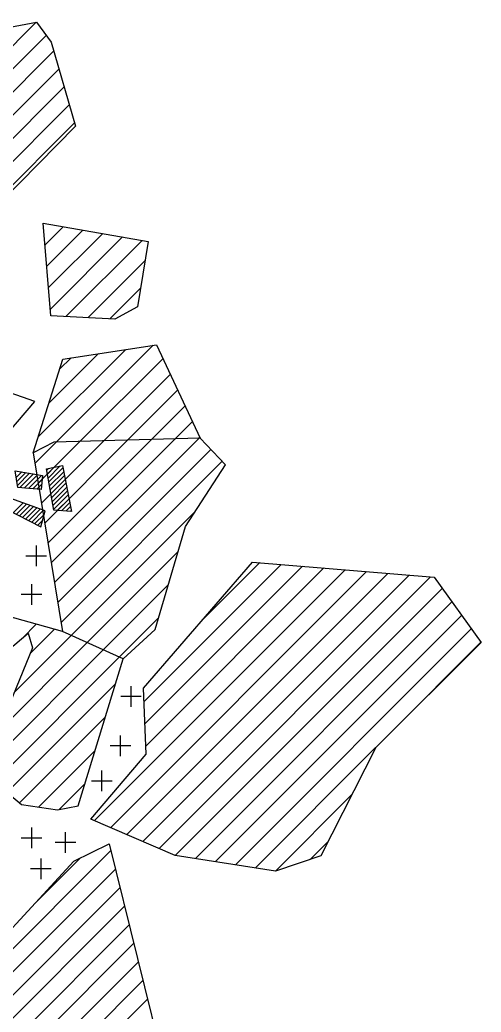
# Model space of a CAD drawing. Header units: metres. Extents: x -431 to -329, y -1728 to -1421.
# Drawn here: x -364.2 to -328.9, y -1552.2 to -1476.4 of the extents above; entities that cross this region are included whole.
import ezdxf

# ---------------------------------------------------------------- set-up
doc = ezdxf.new("R2010")
doc.units = ezdxf.units.M
doc.header["$LTSCALE"] = 25
doc.header["$MEASUREMENT"] = 0
doc.layers.get('0').update_dxf_attribs({"linetype": 'CONTINUOUS'})
for name, color, linetype in [('FEUER', 1, 'CONTINUOUS'), ('KNOCHEN', 2, 'CONTINUOUS'), ('KNOCHENSCHRAFF', 2, 'CONTINUOUS'), ('STEINE', 4, 'CONTINUOUS')]:
    doc.layers.add(name, color=color, linetype=linetype)

# ---------------------------------------------------------------- blocks, each defined once
blk = doc.blocks.new('*X2')
at = {"color": 0}
for p, q in [((-362.133, -1510.828), (-362.007, -1510.702)), ((-362.081, -1511.129), (-361.562, -1510.611)), ((-362.028, -1511.43), (-361.117, -1510.52)), ((-361.976, -1511.731), (-360.895, -1510.651)), ((-364.459, -1511.387), (-364.037, -1510.964)), ((-364.411, -1511.692), (-363.736, -1511.017)), ((-364.364, -1511.998), (-363.435, -1511.069)), ((-364.175, -1512.163), (-363.133, -1511.121)), ((-363.85, -1512.192), (-362.832, -1511.174)), ((-363.526, -1512.221), (-362.531, -1511.226)), ((-361.923, -1512.032), (-360.836, -1510.945)), ((-361.871, -1512.333), (-360.777, -1511.24)), ((-363.201, -1512.249), (-362.485, -1511.534)), ((-362.876, -1512.278), (-362.524, -1511.926)), ((-361.818, -1512.634), (-360.719, -1511.535)), ((-361.765, -1512.935), (-360.66, -1511.829)), ((-361.713, -1513.236), (-360.601, -1512.124)), ((-361.66, -1513.537), (-360.542, -1512.419)), ((-361.608, -1513.838), (-360.483, -1512.713)), ((-364.672, -1514.074), (-363.928, -1513.33)), ((-364.438, -1514.194), (-363.669, -1513.424)), ((-364.205, -1514.314), (-363.409, -1513.518)), ((-363.971, -1514.434), (-363.149, -1513.612)), ((-363.737, -1514.554), (-362.89, -1513.706)), ((-361.322, -1513.906), (-360.424, -1513.008)), ((-360.994, -1513.931), (-360.365, -1513.303)), ((-360.666, -1513.957), (-360.306, -1513.597)), ((-363.504, -1514.673), (-362.63, -1513.8)), ((-363.27, -1514.793), (-362.371, -1513.894)), ((-363.036, -1514.913), (-362.33, -1514.207)), ((-360.337, -1513.982), (-360.247, -1513.892)), ((-362.803, -1515.033), (-362.45, -1514.68))]:
    blk.add_line(p, q, dxfattribs=at)
blk = doc.blocks.new('*X9')
at = {"color": 0}
for p, q in [((-370.042, -1552.678), (-357.229, -1539.865)), ((-362.947, -1543.815), (-359.582, -1540.45)), ((-371.262, -1555.666), (-356.879, -1541.283)), ((-372.482, -1558.654), (-356.529, -1542.701)), ((-372.917, -1560.857), (-356.179, -1544.118)), ((-371.595, -1561.302), (-355.829, -1545.536)), ((-370.272, -1561.747), (-355.479, -1546.954)), ((-368.949, -1562.192), (-355.129, -1548.372)), ((-367.627, -1562.637), (-354.779, -1549.789)), ((-366.377, -1563.155), (-354.429, -1551.207))]:
    blk.add_line(p, q, dxfattribs=at)
blk = doc.blocks.new('*X10')
at = {"color": 0}
for p, q in [((-369.283, -1482.976), (-362.929, -1476.623)), ((-368.921, -1484.382), (-362.175, -1477.636)), ((-368.56, -1485.789), (-361.603, -1478.832)), ((-368.198, -1487.195), (-361.205, -1480.201)), ((-367.837, -1488.601), (-360.807, -1481.571)), ((-367.475, -1490.007), (-360.409, -1482.941)), ((-367.114, -1491.414), (-360.011, -1484.311)), ((-362.398, -1492.001), (-362.375, -1491.978)), ((-362.262, -1493.633), (-360.869, -1492.24)), ((-362.126, -1495.265), (-359.363, -1492.501)), ((-361.99, -1496.896), (-357.857, -1492.763)), ((-361.854, -1498.528), (-356.351, -1493.025)), ((-360.662, -1499.104), (-354.845, -1493.287)), ((-358.986, -1499.196), (-354.615, -1494.825)), ((-357.311, -1499.288), (-354.967, -1496.945)), ((-361.779, -1517.899), (-352.312, -1508.432)), ((-361.529, -1519.416), (-350.492, -1508.379)), ((-363.031, -1510.311), (-361.414, -1508.695)), ((-362.78, -1511.829), (-359.594, -1508.642)), ((-362.53, -1513.346), (-357.773, -1508.59)), ((-362.28, -1514.864), (-355.953, -1508.537)), ((-362.029, -1516.381), (-354.132, -1508.484)), ((-361.279, -1520.934), (-349.585, -1509.24)), ((-361.028, -1522.451), (-348.726, -1510.149)), ((-360.25, -1523.44), (-350.789, -1513.98)), ((-359.034, -1523.992), (-352.105, -1517.063)), ((-354.688, -1528.485), (-344.228, -1518.025)), ((-354.624, -1530.189), (-342.597, -1518.162)), ((-350.181, -1522.21), (-345.86, -1517.889)), ((-358.497, -1537.597), (-339.333, -1518.434)), ((-357.259, -1538.128), (-337.702, -1518.57)), ((-356.022, -1538.658), (-336.07, -1518.707)), ((-354.784, -1539.188), (-334.439, -1518.843)), ((-354.56, -1531.893), (-340.965, -1518.298)), ((-353.547, -1539.719), (-332.807, -1518.979)), ((-357.818, -1524.544), (-352.839, -1519.565)), ((-352.307, -1540.246), (-331.92, -1519.859)), ((-350.776, -1540.484), (-331.18, -1520.887)), ((-356.603, -1525.097), (-353.573, -1522.067)), ((-349.246, -1540.721), (-330.44, -1521.915)), ((-363.993, -1523.649), (-362.928, -1522.583)), ((-364.624, -1527.815), (-360.25, -1523.44)), ((-363.367, -1524.79), (-361.542, -1522.965)), ((-347.716, -1540.959), (-329.7, -1522.943)), ((-365.882, -1530.84), (-359.034, -1523.992)), ((-335.867, -1530.877), (-328.96, -1523.97)), ((-366.291, -1533.017), (-357.818, -1524.544)), ((-366.057, -1534.551), (-356.603, -1525.097)), ((-365.166, -1535.428), (-356.879, -1527.14)), ((-364.198, -1536.227), (-357.659, -1529.689)), ((-362.746, -1536.544), (-358.44, -1532.237)), ((-346.186, -1541.196), (-337.005, -1532.015)), ((-361.169, -1536.734), (-359.221, -1534.786)), ((-344.656, -1541.434), (-338.821, -1535.599)), ((-342.001, -1540.547), (-340.636, -1539.182))]:
    blk.add_line(p, q, dxfattribs=at)
blk = doc.blocks.new('*X11')
at = {"color": 0}
for p, q in [((-362.78, -1508.293), (-356.099, -1501.612)), ((-361.414, -1508.695), (-354.012, -1501.292)), ((-361.966, -1505.711), (-358.186, -1501.931)), ((-361.152, -1503.13), (-360.273, -1502.251)), ((-359.594, -1508.642), (-353.246, -1502.295)), ((-357.773, -1508.59), (-352.683, -1503.499)), ((-355.953, -1508.537), (-352.119, -1504.703)), ((-354.132, -1508.484), (-351.556, -1505.907)), ((-352.312, -1508.432), (-350.992, -1507.112)), ((-350.492, -1508.379), (-350.429, -1508.316))]:
    blk.add_line(p, q, dxfattribs=at)
blk = doc.blocks.new('LB')
at = {"layer": 'FEUER', "const_width": 0.1}
for points in [[(0, 0), (0, -1.6)], [(-0.8, -0.8), (0.8, -0.8)]]:
    blk.add_lwpolyline(points, dxfattribs=at)

msp = doc.modelspace()

# ---------------------------------------------------------------- linework, layer by layer
at = {"layer": 'KNOCHEN'}
for points in [[(-361.6, -1513.885), (-362.15, -1510.731), (-360.929, -1510.481), (-360.228, -1513.99), (-361.6, -1513.885)], [(-364.34, -1512.148), (-364.539, -1510.877), (-362.456, -1511.239), (-362.561, -1512.306), (-364.34, -1512.148)], [(-362.569, -1515.153), (-362.261, -1513.934), (-364.952, -1512.96), (-365.26, -1513.773), (-362.569, -1515.153)]]:
    msp.add_lwpolyline(points, dxfattribs=at)
at = {"layer": 'STEINE'}
for points in [[(-375.99, -1480.395), (-376.591, -1477.038), (-369.625, -1476.448), (-366.323, -1477.271), (-362.915, -1476.62), (-361.801, -1478.148), (-359.939, -1484.559), (-367.026, -1491.756)], [(-361.811, -1499.041), (-362.401, -1491.973), (-354.373, -1493.369), (-355.201, -1498.348), (-356.932, -1499.309), (-361.811, -1499.041)], [(-363.163, -1509.509), (-360.906, -1502.348), (-353.735, -1501.25), (-350.401, -1508.376)], [(-363.05, -1505.595), (-369.296, -1503.391), (-370.727, -1505.877), (-367.991, -1509.19), (-365.702, -1508.688), (-363.05, -1505.595)], [(-356.295, -1525.236), (-353.849, -1523.006), (-351.538, -1515.134), (-348.475, -1510.415), (-350.401, -1508.376), (-361.585, -1508.7), (-363.163, -1509.509), (-360.915, -1523.138)], [(-358.771, -1537.48), (-354.537, -1532.51), (-354.726, -1527.477), (-346.412, -1517.843), (-332.538, -1519.002), (-328.943, -1523.994), (-336.998, -1532.002), (-341.19, -1540.276), (-344.65, -1541.435), (-352.323, -1540.243), (-358.771, -1537.48)], [(-366.631, -1530.798), (-366.032, -1534.714), (-364.054, -1536.346), (-361.31, -1536.761), (-359.734, -1536.46), (-356.295, -1525.236), (-360.915, -1523.138), (-366.502, -1521.597), (-367.839, -1526.88)], [(-366.631, -1530.798), (-367.839, -1526.88), (-363.559, -1523.283), (-363.206, -1524.403), (-365.97, -1531.054), (-366.631, -1530.798)], [(-373.326, -1560.719), (-369.179, -1550.565), (-360.051, -1540.679), (-357.353, -1539.365), (-350.871, -1565.614), (-359.161, -1566.86), (-366.927, -1562.873), (-373.326, -1560.719)]]:
    msp.add_lwpolyline(points, dxfattribs=at)

# ---------------------------------------------------------------- block references
at = {"layer": 'FEUER'}
for name, p in [('*X10', (0, 0)), ('*X11', (0, 0)), ('LB', (-362.934, -1516.581)), ('LB', (-363.291, -1519.513)), ('LB', (-355.694, -1527.304)), ('LB', (-356.498, -1531.074)), ('LB', (-357.928, -1533.755)), ('LB', (-363.291, -1538.112)), ('LB', (-360.699, -1538.447)), ('*X9', (0, 0)), ('LB', (-362.576, -1540.458))]:
    msp.add_blockref(name, p, dxfattribs=at)
at = {"layer": 'KNOCHENSCHRAFF'}
msp.add_blockref('*X2', (0, 0), dxfattribs=at)

doc.saveas('drawing.dxf')
